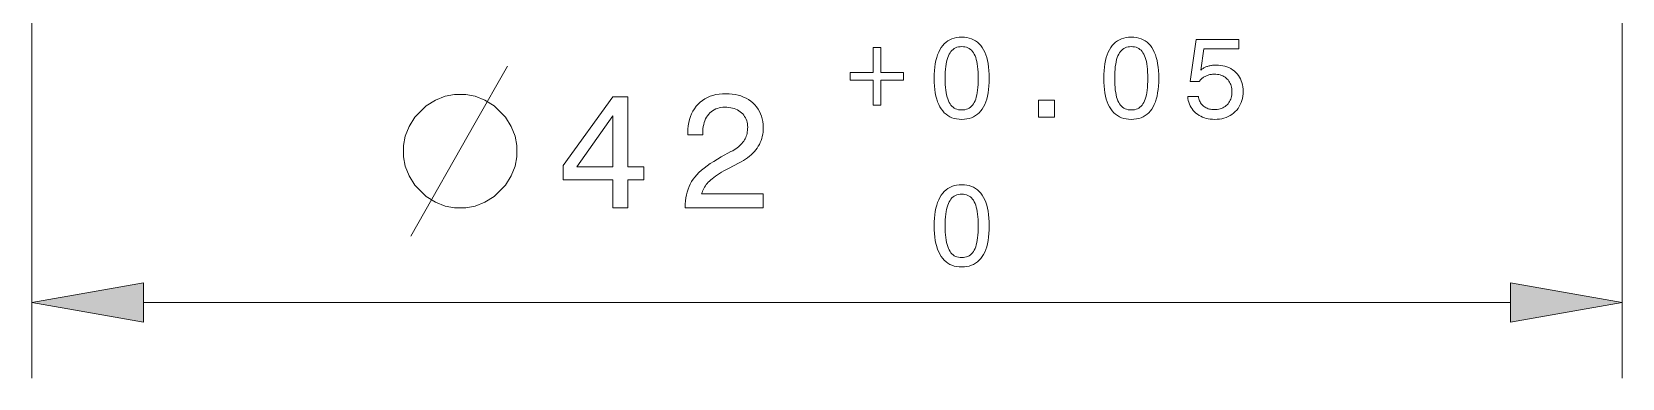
# Model space of a CAD drawing. Extents: x 0 to 297, y 0 to 420.
# Drawn here: x 135.51 to 177.51, y 134.69 to 143.84 of the extents above; entities that cross this region are included whole.
import ezdxf

# ---------------------------------------------------------------- set-up
doc = ezdxf.new("R2010")
doc.units = 0

msp = doc.modelspace()

# ---------------------------------------------------------------- linework, layer by layer
at = {"color": 7, "lineweight": 13, "ltscale": 0.451891}
for p, q in [((135.513, 152.761), (135.513, 134.685)), ((177.513, 152.761), (177.513, 134.685))]:
    msp.add_line(p, q, dxfattribs=at)
at = {"color": 7, "lineweight": 13}
msp.add_line((138.467, 136.685), (174.559, 136.685), dxfattribs=at)
for points in [[(159.344, 142.61), (159.346, 142.714), (159.351, 142.813), (159.36, 142.906), (159.373, 142.995), (159.39, 143.079), (159.411, 143.157), (159.435, 143.231), (159.463, 143.299), (159.494, 143.362), (159.53, 143.421), (159.568, 143.473), (159.611, 143.521), (159.656, 143.562), (159.706, 143.599), (159.758, 143.629), (159.814, 143.654), (159.873, 143.674), (159.936, 143.688), (160.002, 143.696), (160.071, 143.699), (160.141, 143.696), (160.208, 143.688), (160.271, 143.674), (160.33, 143.655), (160.386, 143.63), (160.439, 143.599), (160.488, 143.564), (160.533, 143.522), (160.575, 143.475), (160.614, 143.423), (160.648, 143.365), (160.68, 143.302), (160.707, 143.234), (160.731, 143.16), (160.751, 143.082), (160.768, 142.998), (160.781, 142.908), (160.79, 142.814), (160.795, 142.714), (160.797, 142.61), (160.795, 142.505), (160.79, 142.406), (160.781, 142.312), (160.768, 142.223), (160.751, 142.139), (160.731, 142.061), (160.707, 141.988), (160.68, 141.92), (160.648, 141.857), (160.614, 141.799), (160.575, 141.747), (160.533, 141.701), (160.488, 141.659), (160.439, 141.624), (160.386, 141.594), (160.33, 141.569), (160.271, 141.55), (160.208, 141.536), (160.141, 141.528), (160.071, 141.525), (160.002, 141.528), (159.936, 141.536), (159.873, 141.55), (159.814, 141.569), (159.758, 141.594), (159.706, 141.624), (159.656, 141.66), (159.611, 141.702), (159.568, 141.749), (159.53, 141.801), (159.494, 141.859), (159.463, 141.922), (159.435, 141.99), (159.411, 142.063), (159.39, 142.141), (159.373, 142.225), (159.36, 142.313), (159.351, 142.407), (159.346, 142.506)], [(163.821, 142.61), (163.823, 142.714), (163.829, 142.813), (163.838, 142.906), (163.851, 142.995), (163.868, 143.079), (163.888, 143.157), (163.912, 143.231), (163.94, 143.299), (163.972, 143.362), (164.007, 143.421), (164.046, 143.473), (164.088, 143.521), (164.134, 143.562), (164.183, 143.599), (164.235, 143.629), (164.291, 143.654), (164.351, 143.674), (164.413, 143.688), (164.479, 143.696), (164.549, 143.699), (164.619, 143.696), (164.685, 143.688), (164.748, 143.674), (164.808, 143.655), (164.864, 143.63), (164.916, 143.599), (164.965, 143.564), (165.01, 143.522), (165.052, 143.475), (165.091, 143.423), (165.126, 143.365), (165.157, 143.302), (165.185, 143.234), (165.209, 143.16), (165.229, 143.082), (165.245, 142.998), (165.258, 142.908), (165.267, 142.814), (165.273, 142.714), (165.275, 142.61), (165.273, 142.505), (165.267, 142.406), (165.258, 142.312), (165.245, 142.223), (165.229, 142.139), (165.209, 142.061), (165.185, 141.988), (165.157, 141.92), (165.126, 141.857), (165.091, 141.799), (165.052, 141.747), (165.01, 141.701), (164.965, 141.659), (164.916, 141.624), (164.864, 141.594), (164.808, 141.569), (164.748, 141.55), (164.685, 141.536), (164.619, 141.528), (164.549, 141.525), (164.479, 141.528), (164.413, 141.536), (164.351, 141.55), (164.291, 141.569), (164.235, 141.594), (164.183, 141.624), (164.134, 141.66), (164.088, 141.702), (164.046, 141.749), (164.007, 141.801), (163.972, 141.859), (163.94, 141.922), (163.912, 141.99), (163.888, 142.063), (163.868, 142.141), (163.851, 142.225), (163.838, 142.313), (163.829, 142.407), (163.823, 142.506)], [(157.728, 143.423), (157.939, 143.423), (157.939, 142.768), (158.535, 142.768), (158.535, 142.558), (157.939, 142.558), (157.939, 141.903), (157.728, 141.903), (157.728, 142.558), (157.129, 142.558), (157.129, 142.768), (157.728, 142.768)], [(159.633, 142.61), (159.634, 142.525), (159.637, 142.445), (159.642, 142.37), (159.65, 142.3), (159.659, 142.234), (159.671, 142.173), (159.685, 142.116), (159.701, 142.064), (159.719, 142.017), (159.739, 141.974), (159.762, 141.936), (159.786, 141.902), (159.814, 141.872), (159.843, 141.845), (159.875, 141.823), (159.91, 141.805), (159.946, 141.791), (159.986, 141.781), (160.027, 141.775), (160.071, 141.773), (160.115, 141.775), (160.157, 141.781), (160.196, 141.791), (160.233, 141.805), (160.268, 141.823), (160.3, 141.845), (160.329, 141.871), (160.356, 141.9), (160.38, 141.934), (160.402, 141.972), (160.422, 142.014), (160.44, 142.061), (160.456, 142.113), (160.469, 142.17), (160.481, 142.231), (160.49, 142.297), (160.497, 142.368), (160.502, 142.444), (160.505, 142.524), (160.507, 142.61), (160.505, 142.695), (160.502, 142.776), (160.497, 142.852), (160.49, 142.923), (160.481, 142.989), (160.469, 143.051), (160.456, 143.107), (160.44, 143.159), (160.422, 143.206), (160.402, 143.249), (160.38, 143.287), (160.356, 143.32), (160.329, 143.35), (160.3, 143.376), (160.268, 143.398), (160.233, 143.416), (160.196, 143.43), (160.157, 143.44), (160.115, 143.446), (160.071, 143.448), (160.027, 143.446), (159.986, 143.44), (159.946, 143.43), (159.91, 143.416), (159.875, 143.398), (159.843, 143.375), (159.814, 143.349), (159.786, 143.319), (159.762, 143.285), (159.739, 143.246), (159.719, 143.204), (159.701, 143.157), (159.685, 143.105), (159.671, 143.048), (159.659, 142.987), (159.65, 142.921), (159.642, 142.85), (159.637, 142.774), (159.634, 142.694)], [(164.11, 142.61), (164.111, 142.525), (164.115, 142.445), (164.12, 142.37), (164.127, 142.3), (164.137, 142.234), (164.149, 142.173), (164.162, 142.116), (164.178, 142.064), (164.196, 142.017), (164.217, 141.974), (164.239, 141.936), (164.264, 141.902), (164.291, 141.872), (164.321, 141.845), (164.353, 141.823), (164.387, 141.805), (164.424, 141.791), (164.463, 141.781), (164.505, 141.775), (164.549, 141.773), (164.593, 141.775), (164.635, 141.781), (164.674, 141.791), (164.711, 141.805), (164.745, 141.823), (164.777, 141.845), (164.806, 141.871), (164.833, 141.9), (164.858, 141.934), (164.88, 141.972), (164.9, 142.014), (164.917, 142.061), (164.933, 142.113), (164.947, 142.17), (164.958, 142.231), (164.967, 142.297), (164.975, 142.368), (164.98, 142.444), (164.983, 142.524), (164.984, 142.61), (164.983, 142.695), (164.98, 142.776), (164.975, 142.852), (164.967, 142.923), (164.958, 142.989), (164.947, 143.051), (164.933, 143.107), (164.917, 143.159), (164.9, 143.206), (164.88, 143.249), (164.858, 143.287), (164.833, 143.32), (164.806, 143.35), (164.777, 143.376), (164.745, 143.398), (164.711, 143.416), (164.674, 143.43), (164.635, 143.44), (164.593, 143.446), (164.549, 143.448), (164.505, 143.446), (164.463, 143.44), (164.424, 143.43), (164.387, 143.416), (164.353, 143.398), (164.321, 143.375), (164.291, 143.349), (164.264, 143.319), (164.239, 143.285), (164.217, 143.246), (164.196, 143.204), (164.178, 143.157), (164.162, 143.105), (164.149, 143.048), (164.137, 142.987), (164.127, 142.921), (164.12, 142.85), (164.115, 142.774), (164.111, 142.694)], [(166.039, 142.133), (166.32, 142.133), (166.325, 142.101), (166.333, 142.07), (166.342, 142.041), (166.353, 142.013), (166.366, 141.987), (166.381, 141.962), (166.397, 141.939), (166.415, 141.917), (166.435, 141.896), (166.456, 141.877), (166.479, 141.859), (166.503, 141.844), (166.528, 141.83), (166.555, 141.818), (166.583, 141.808), (166.612, 141.799), (166.642, 141.793), (166.674, 141.788), (166.706, 141.786), (166.74, 141.785), (166.782, 141.786), (166.821, 141.79), (166.859, 141.796), (166.896, 141.805), (166.931, 141.817), (166.964, 141.831), (166.995, 141.848), (167.025, 141.867), (167.053, 141.889), (167.08, 141.913), (167.104, 141.94), (167.126, 141.968), (167.145, 141.997), (167.162, 142.029), (167.176, 142.062), (167.187, 142.096), (167.196, 142.133), (167.203, 142.17), (167.207, 142.21), (167.208, 142.251), (167.207, 142.293), (167.203, 142.333), (167.197, 142.372), (167.188, 142.408), (167.176, 142.443), (167.162, 142.476), (167.146, 142.508), (167.127, 142.538), (167.105, 142.566), (167.081, 142.592), (167.055, 142.616), (167.027, 142.638), (166.997, 142.657), (166.966, 142.673), (166.932, 142.687), (166.897, 142.699), (166.861, 142.707), (166.822, 142.714), (166.782, 142.718), (166.74, 142.719), (166.716, 142.718), (166.692, 142.717), (166.669, 142.714), (166.646, 142.711), (166.623, 142.707), (166.601, 142.701), (166.579, 142.695), (166.558, 142.688), (166.537, 142.679), (166.517, 142.67), (166.497, 142.66), (166.477, 142.649), (166.458, 142.637), (166.44, 142.624), (166.422, 142.61), (166.405, 142.595), (166.388, 142.579), (166.371, 142.562), (166.356, 142.544), (166.34, 142.526), (166.1, 142.526), (166.265, 143.638), (167.387, 143.638), (167.387, 143.39), (166.467, 143.39), (166.383, 142.825), (166.398, 142.838), (166.414, 142.85), (166.431, 142.862), (166.448, 142.873), (166.465, 142.884), (166.483, 142.893), (166.502, 142.903), (166.521, 142.911), (166.541, 142.919), (166.561, 142.926), (166.582, 142.933), (166.603, 142.939), (166.624, 142.944), (166.646, 142.948), (166.668, 142.952), (166.691, 142.955), (166.713, 142.958), (166.737, 142.96), (166.76, 142.961), (166.784, 142.961), (166.848, 142.959), (166.909, 142.953), (166.967, 142.944), (167.023, 142.93), (167.076, 142.913), (167.127, 142.892), (167.175, 142.867), (167.221, 142.838), (167.264, 142.805), (167.305, 142.769), (167.342, 142.729), (167.376, 142.688), (167.405, 142.643), (167.431, 142.596), (167.452, 142.547), (167.47, 142.496), (167.484, 142.442), (167.494, 142.386), (167.5, 142.327), (167.502, 142.266), (167.5, 142.201), (167.493, 142.139), (167.483, 142.079), (167.468, 142.021), (167.449, 141.967), (167.426, 141.914), (167.399, 141.864), (167.368, 141.817), (167.332, 141.772), (167.293, 141.73), (167.25, 141.691), (167.204, 141.656), (167.156, 141.625), (167.106, 141.599), (167.052, 141.576), (166.997, 141.558), (166.939, 141.543), (166.878, 141.533), (166.815, 141.527), (166.749, 141.525), (166.691, 141.527), (166.634, 141.532), (166.58, 141.54), (166.528, 141.552), (166.478, 141.567), (166.429, 141.585), (166.383, 141.607), (166.339, 141.632), (166.297, 141.661), (166.257, 141.692), (166.219, 141.727), (166.186, 141.764), (166.155, 141.802), (166.128, 141.843), (166.105, 141.886), (166.085, 141.931), (166.068, 141.979), (166.055, 142.028), (166.045, 142.079)], [(146.975, 142.185), (146.675, 142.185), (146.425, 142.135), (146.175, 142.035), (145.925, 141.885), (145.625, 141.585), (145.475, 141.335), (145.375, 141.085), (145.325, 140.835), (145.325, 140.535), (145.375, 140.285), (145.475, 140.035), (145.625, 139.785), (145.925, 139.485), (146.175, 139.335), (146.425, 139.235), (146.675, 139.185), (146.975, 139.185), (147.225, 139.235), (147.475, 139.335), (147.725, 139.485), (148.025, 139.785), (148.175, 140.035), (148.275, 140.285), (148.325, 140.535), (148.325, 140.835), (148.275, 141.085), (148.175, 141.335), (148.025, 141.585), (147.725, 141.885), (147.475, 142.035), (147.225, 142.135)], [(150.861, 139.185), (150.861, 139.928), (149.544, 139.928), (149.544, 140.307), (150.857, 142.118), (151.249, 142.118), (151.249, 140.273), (151.677, 140.273), (151.677, 139.928), (151.249, 139.928), (151.249, 139.185)], [(152.769, 139.185), (152.769, 139.198), (152.771, 139.286), (152.778, 139.37), (152.788, 139.452), (152.802, 139.531), (152.821, 139.606), (152.844, 139.679), (152.871, 139.749), (152.902, 139.816), (152.937, 139.88), (152.976, 139.941), (153.021, 140.001), (153.072, 140.06), (153.13, 140.12), (153.195, 140.179), (153.266, 140.238), (153.344, 140.297), (153.428, 140.356), (153.52, 140.415), (153.618, 140.474), (153.722, 140.533), (153.977, 140.672), (154.022, 140.697), (154.064, 140.723), (154.104, 140.749), (154.141, 140.776), (154.176, 140.804), (154.208, 140.832), (154.238, 140.861), (154.265, 140.89), (154.29, 140.92), (154.313, 140.951), (154.333, 140.983), (154.351, 141.015), (154.366, 141.049), (154.38, 141.084), (154.392, 141.12), (154.401, 141.156), (154.409, 141.194), (154.414, 141.233), (154.417, 141.274), (154.418, 141.315), (154.416, 141.362), (154.411, 141.406), (154.403, 141.449), (154.392, 141.491), (154.377, 141.53), (154.359, 141.568), (154.338, 141.603), (154.313, 141.637), (154.286, 141.669), (154.255, 141.7), (154.221, 141.727), (154.185, 141.752), (154.147, 141.774), (154.106, 141.793), (154.064, 141.809), (154.019, 141.823), (153.972, 141.833), (153.922, 141.84), (153.871, 141.845), (153.817, 141.846), (153.764, 141.844), (153.713, 141.839), (153.664, 141.829), (153.618, 141.816), (153.574, 141.8), (153.532, 141.779), (153.493, 141.755), (153.456, 141.727), (153.421, 141.696), (153.388, 141.661), (153.358, 141.622), (153.332, 141.581), (153.308, 141.537), (153.288, 141.49), (153.27, 141.44), (153.256, 141.388), (153.245, 141.333), (153.237, 141.275), (153.233, 141.214), (153.231, 141.15), (153.231, 141.115), (152.839, 141.115), (152.839, 141.176), (152.842, 141.269), (152.85, 141.357), (152.863, 141.443), (152.882, 141.524), (152.906, 141.601), (152.936, 141.674), (152.971, 141.743), (153.012, 141.808), (153.058, 141.87), (153.109, 141.927), (153.165, 141.98), (153.224, 142.027), (153.288, 142.069), (153.355, 142.105), (153.427, 142.135), (153.502, 142.16), (153.581, 142.18), (153.663, 142.193), (153.75, 142.202), (153.84, 142.204), (153.927, 142.202), (154.011, 142.195), (154.091, 142.182), (154.167, 142.165), (154.241, 142.143), (154.311, 142.116), (154.377, 142.084), (154.44, 142.047), (154.5, 142.005), (154.556, 141.958), (154.608, 141.907), (154.654, 141.853), (154.695, 141.796), (154.731, 141.736), (154.761, 141.673), (154.785, 141.606), (154.805, 141.537), (154.818, 141.465), (154.826, 141.389), (154.829, 141.311), (154.827, 141.249), (154.823, 141.19), (154.815, 141.132), (154.803, 141.075), (154.789, 141.02), (154.771, 140.966), (154.751, 140.914), (154.727, 140.864), (154.699, 140.815), (154.669, 140.768), (154.635, 140.722), (154.598, 140.677), (154.558, 140.634), (154.514, 140.591), (154.466, 140.55), (154.416, 140.511), (154.362, 140.472), (154.305, 140.435), (154.244, 140.399), (154.18, 140.364), (153.927, 140.235), (153.857, 140.198), (153.791, 140.162), (153.729, 140.126), (153.671, 140.091), (153.617, 140.057), (153.567, 140.023), (153.522, 139.99), (153.48, 139.958), (153.443, 139.927), (153.409, 139.896), (153.379, 139.865), (153.351, 139.834), (153.325, 139.802), (153.301, 139.769), (153.279, 139.735), (153.259, 139.701), (153.241, 139.666), (153.226, 139.63), (153.213, 139.594), (153.202, 139.557), (154.829, 139.557), (154.829, 139.185)], [(162.102, 141.585), (162.102, 142.036), (162.519, 142.036), (162.519, 141.585)], [(149.906, 140.273), (150.861, 140.273), (150.861, 141.616)], [(159.344, 138.71), (159.346, 138.814), (159.351, 138.913), (159.36, 139.006), (159.373, 139.095), (159.39, 139.179), (159.411, 139.257), (159.435, 139.331), (159.463, 139.399), (159.494, 139.462), (159.53, 139.521), (159.568, 139.573), (159.611, 139.621), (159.656, 139.662), (159.706, 139.699), (159.758, 139.729), (159.814, 139.754), (159.873, 139.774), (159.936, 139.788), (160.002, 139.796), (160.071, 139.799), (160.141, 139.796), (160.208, 139.788), (160.271, 139.774), (160.33, 139.755), (160.386, 139.73), (160.439, 139.699), (160.488, 139.664), (160.533, 139.622), (160.575, 139.575), (160.614, 139.523), (160.648, 139.465), (160.68, 139.402), (160.707, 139.334), (160.731, 139.26), (160.751, 139.182), (160.768, 139.098), (160.781, 139.008), (160.79, 138.914), (160.795, 138.814), (160.797, 138.71), (160.795, 138.605), (160.79, 138.506), (160.781, 138.412), (160.768, 138.323), (160.751, 138.239), (160.731, 138.161), (160.707, 138.088), (160.68, 138.02), (160.648, 137.957), (160.614, 137.899), (160.575, 137.847), (160.533, 137.801), (160.488, 137.759), (160.439, 137.724), (160.386, 137.694), (160.33, 137.669), (160.271, 137.65), (160.208, 137.636), (160.141, 137.628), (160.071, 137.625), (160.002, 137.628), (159.936, 137.636), (159.873, 137.65), (159.814, 137.669), (159.758, 137.694), (159.706, 137.724), (159.656, 137.76), (159.611, 137.802), (159.568, 137.849), (159.53, 137.901), (159.494, 137.959), (159.463, 138.022), (159.435, 138.09), (159.411, 138.163), (159.39, 138.241), (159.373, 138.325), (159.36, 138.413), (159.351, 138.507), (159.346, 138.606)], [(159.633, 138.71), (159.634, 138.625), (159.637, 138.545), (159.642, 138.47), (159.65, 138.4), (159.659, 138.334), (159.671, 138.273), (159.685, 138.216), (159.701, 138.164), (159.719, 138.117), (159.739, 138.074), (159.762, 138.036), (159.786, 138.002), (159.814, 137.972), (159.843, 137.945), (159.875, 137.923), (159.91, 137.905), (159.946, 137.891), (159.986, 137.881), (160.027, 137.875), (160.071, 137.873), (160.115, 137.875), (160.157, 137.881), (160.196, 137.891), (160.233, 137.905), (160.268, 137.923), (160.3, 137.945), (160.329, 137.971), (160.356, 138), (160.38, 138.034), (160.402, 138.072), (160.422, 138.114), (160.44, 138.161), (160.456, 138.213), (160.469, 138.27), (160.481, 138.331), (160.49, 138.397), (160.497, 138.468), (160.502, 138.544), (160.505, 138.624), (160.507, 138.71), (160.505, 138.795), (160.502, 138.876), (160.497, 138.952), (160.49, 139.023), (160.481, 139.089), (160.469, 139.151), (160.456, 139.207), (160.44, 139.259), (160.422, 139.306), (160.402, 139.349), (160.38, 139.387), (160.356, 139.42), (160.329, 139.45), (160.3, 139.476), (160.268, 139.498), (160.233, 139.516), (160.196, 139.53), (160.157, 139.54), (160.115, 139.546), (160.071, 139.548), (160.027, 139.546), (159.986, 139.54), (159.946, 139.53), (159.91, 139.516), (159.875, 139.498), (159.843, 139.475), (159.814, 139.449), (159.786, 139.419), (159.762, 139.385), (159.739, 139.346), (159.719, 139.304), (159.701, 139.257), (159.685, 139.205), (159.671, 139.148), (159.659, 139.087), (159.65, 139.021), (159.642, 138.95), (159.637, 138.874), (159.634, 138.794)], [(138.467, 137.206), (135.513, 136.685), (138.467, 136.165)], [(174.559, 136.165), (177.513, 136.685), (174.559, 137.206)]]:
    msp.add_lwpolyline(points, close=True, dxfattribs=at)
msp.add_lwpolyline([(145.525, 138.435), (147.225, 141.435), (148.075, 142.935)], dxfattribs=at)
for points in [[(138.467, 137.206), (135.513, 136.685), (138.467, 137.206), (138.467, 136.165)], [(174.559, 136.165), (177.513, 136.685), (174.559, 136.165), (174.559, 137.206)]]:
    msp.add_solid(points, dxfattribs=at)

doc.saveas('drawing.dxf')
